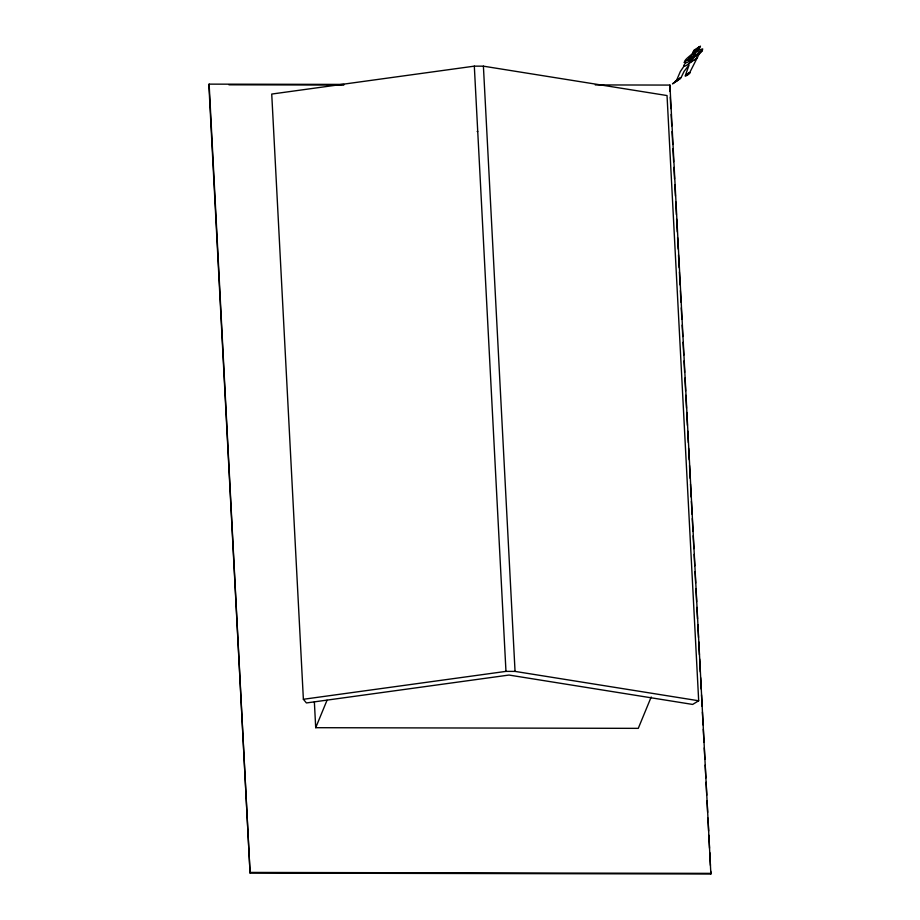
<?xml version="1.0" encoding="UTF-8"?>
<svg xmlns="http://www.w3.org/2000/svg" width="920" height="920" viewBox="0 0 920 920"><rect width="100%" height="100%" fill="white"/><g stroke="black" fill="none" stroke-linecap="round" stroke-linejoin="round"><path stroke-width="1.38" d="M693.381 52.233L697.107 50.519L700.465 46.138L693.956 50.221L693.036 52.221M696.026 56.143C693.335 56.637 686.067 65.883 684.733 61.709M693.634 52.474C692.139 54.648 698.303 51.048 693.887 56.304L688.643 59.65M687.527 60.455L688.62 59.719L689.057 57.661M678.281 79.89L672.497 83.846L680.294 78.66L680.558 77.751L676.28 80.925L680.972 77.82L684.089 71.38L689.103 64.929L685.504 75.095L689.793 72.45L699.005 54.303L702.282 50.726L702.684 48.886L697.486 50.427L694.83 53.096M692.817 56.913L694.232 53.578L693.53 53.521M691.426 59.386L689.23 63.468M344.057 84.41L209.127 84.134L208.863 84.778L250.079 873.068L710.872 874L669.921 85.077L595.274 84.927M250.079 873.068L209.127 84.134M651.199 696.992L638.273 728.352L315.709 727.697L327.025 700.258M669.921 85.077L669.956 91.448M684.618 62.157C683.709 60.237 690.632 55.441 693.174 53.072M687.654 73.818L686.688 74.704M686.792 74.577L688.631 73.082M685.388 63.066C679.351 70.736 692.633 62.525 692.691 58.535M691.874 54.349L691.61 54.912L694.416 53.05M699.913 47.368L698.717 48.875M697.486 50.427L697.912 49.761M696.865 54.487L699.602 51.255M683.939 66.251L680.317 71.587L676.602 80.247M679.903 78.223L678.707 79.362M689.793 72.45C691.219 73.427 682.329 78.349 685.998 74.957M684.031 62.433L688.723 59.156M693.783 55.959L693.565 56.131M678.005 79.201L675.038 81.546M698.591 52.946L699.97 51.589M676.188 80.592L677.431 79.591M677.154 80.097L678.097 79.465M698.717 53.245L701.419 51.002L698.36 52.923M698.464 53.268L700.039 51.934M699.349 52.923L700.971 51.508L700.074 52.118M699.269 48.162L699.223 46.782L693.369 51.945M697.291 57.994L694.186 59.938M696.268 51.888L698.429 50.358L697.716 50.473M699.66 51.991L702.282 50.726M676.395 80.477L677.959 79.591M689.022 58.017L691.966 56.12L691.127 57.822L688.735 59.363M685.963 75.245L689.655 72.887M697.486 57.592L690.552 62.525M699.005 54.303L688.401 60.076M698.682 700.775L692.645 704.432L509.001 675.05L306.417 702.949L303.381 699.28L271.733 94.058L474.317 66.148L483.402 66.171L667.034 95.553L698.682 700.775L515.05 671.404L505.966 671.381L303.381 699.28M693.887 56.304L700.039 52.589M689.413 72.91L688.528 73.335L689.195 72.956M228.953 84.812L343.792 85.054M477.135 131.41L477.733 131.41M250.343 872.424L711.137 873.367M670.255 97.175L670.852 108.64M671.151 114.379L671.749 125.844M672.06 131.571L672.727 144.474M672.957 148.775L673.624 161.678M673.923 167.405L674.532 178.871M674.831 184.609L675.429 196.075M675.728 201.802L676.407 214.705M676.625 219.006L677.304 231.909M677.603 237.636L678.201 249.101M678.5 254.84L679.178 267.731M679.397 272.032L680.075 284.935M680.374 290.662L680.972 302.128M681.271 307.866L681.869 319.332M682.168 325.07L682.766 336.536M683.077 342.263L683.744 355.166M684.043 360.893L684.641 372.358M684.94 378.097L685.619 391M685.848 395.289L686.515 408.192M686.745 412.493L687.424 425.397M687.723 431.123L688.321 442.589M688.62 448.327L689.218 459.793M689.517 465.52L690.195 478.423M690.494 484.161L691.161 497.053M691.391 501.354L692.07 514.257M692.288 518.558L692.967 531.449M693.185 535.75L693.864 548.653M694.163 554.38L694.761 565.846M695.06 571.584L695.658 583.05M695.957 588.788L696.635 601.68M696.934 607.418L697.532 618.884M697.831 624.611L698.51 637.514M698.74 641.815L699.407 654.718M699.637 659.007L700.304 671.91M700.615 677.649L701.212 689.115M701.511 694.841L702.109 706.307M702.408 712.045L703.087 724.937M703.306 729.238L703.984 742.141M704.283 747.88L704.881 759.345M705.18 765.072L705.858 777.975M706.077 782.276L706.755 795.168M707.054 800.906L707.652 812.371M707.952 818.098L708.63 831.001M708.848 835.303L709.527 848.206M709.757 852.506L710.424 865.398M710.723 871.136L710.872 874M483.402 66.171L515.05 671.404M474.317 66.148L505.966 671.381M314.364 701.868L315.709 727.697M691.276 60.317L691.276 60.317"/></g></svg>
